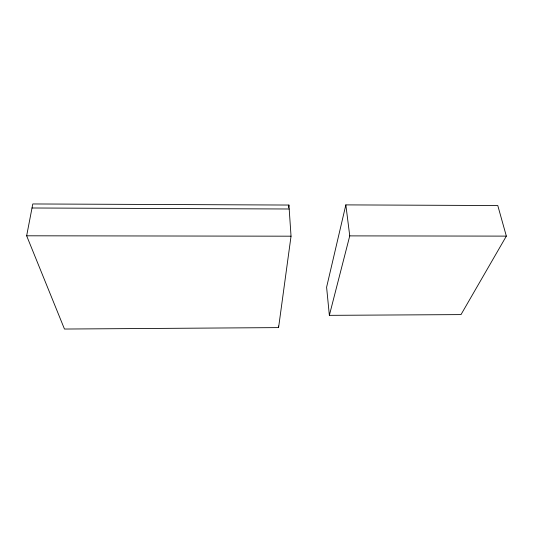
<?xml version="1.0" encoding="UTF-8"?>
<svg xmlns="http://www.w3.org/2000/svg" width="533" height="533" viewBox="0 0 533 533"><rect width="100%" height="100%" fill="white"/><g stroke="black" fill="none" stroke-linecap="round" stroke-linejoin="round"><path stroke-width="0.8" d="M288.613 207.517L288.919 205.045L32.786 203.959L26.65 235.799L64.473 329.041L278.579 327.608L291.038 236.186L288.919 205.045M345.844 204.892L326.602 287.227L329.361 315.343L461.005 314.603L506.35 236.119L497.782 205.538L345.844 204.892L349.748 235.886L329.361 315.343M349.748 235.886L506.35 236.119M26.65 235.799L291.038 236.186M32.007 207.997L289.186 208.996M278.493 325.996L278.579 327.608"/></g></svg>
